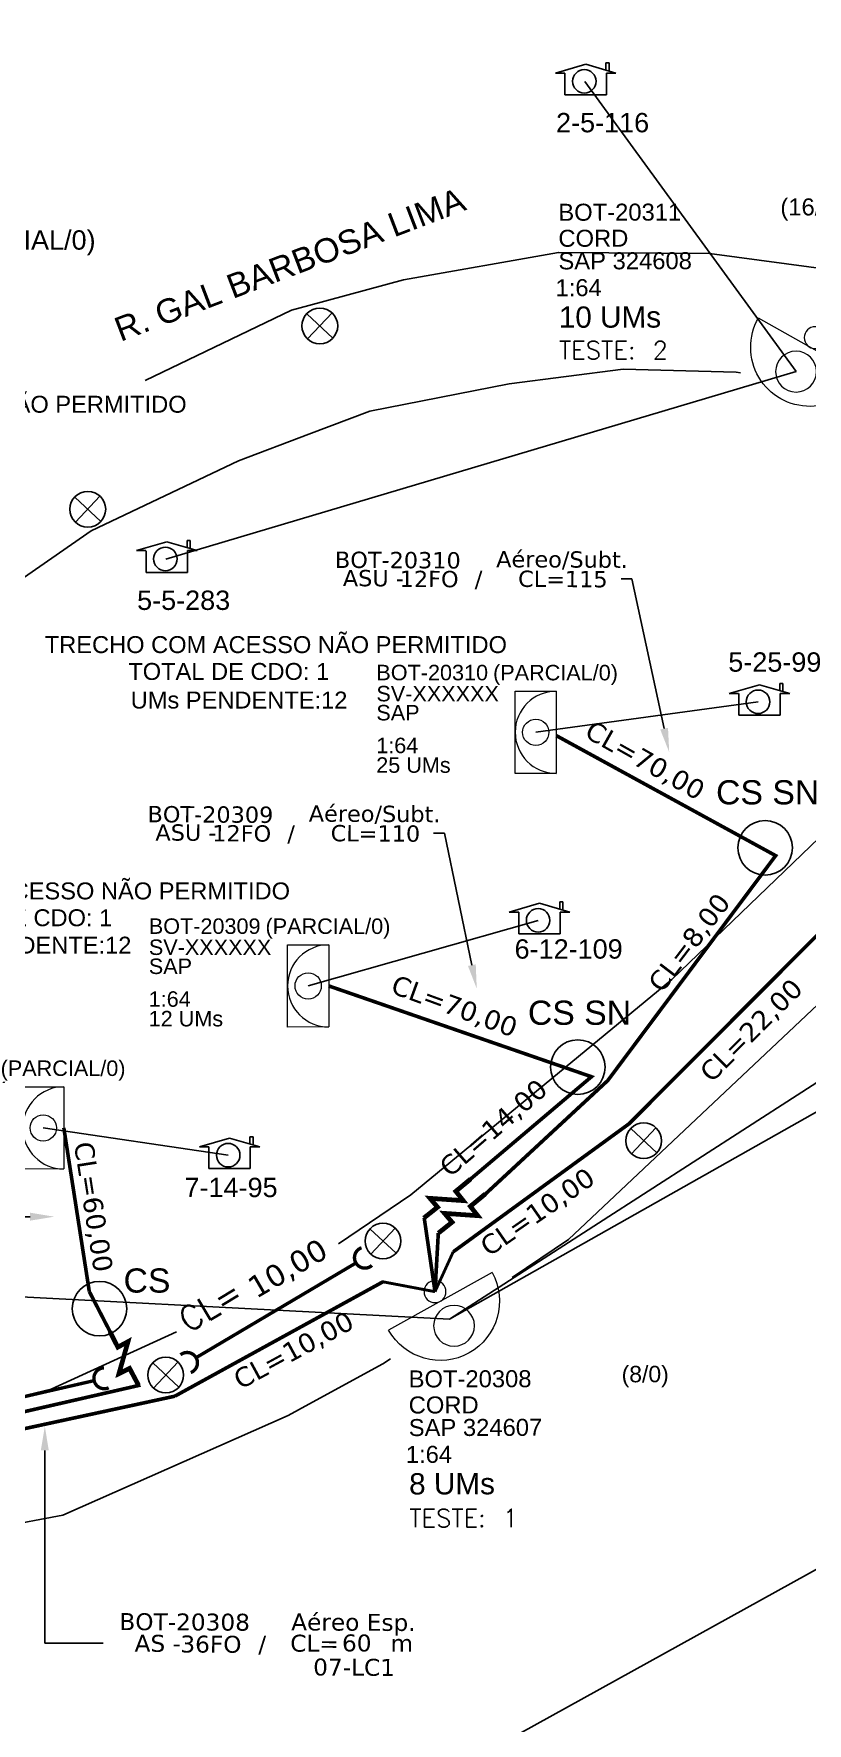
# Model space of a CAD drawing. Header units: inches. Extents: x 26685 to 27287, y 293461 to 293983.
# Drawn here: x 27032.4 to 27064.4, y 293682.5 to 293752.4 of the extents above; entities that cross this region are included whole.
import ezdxf
from ezdxf import colors
from ezdxf.entities.mleader import LeaderData, LeaderLine
from ezdxf.enums import TextEntityAlignment as Align
from ezdxf.math import Vec2, Vec3

# ---------------------------------------------------------------- set-up
doc = ezdxf.new("R2010")
doc.units = ezdxf.units.IN
doc.header["$MEASUREMENT"] = 0
for name, color, linetype in [('10_4-POSTES', 1, 'Continuous'), ('CAP_A_INSTALAR', 1, 'Continuous'), ('CELULAS_GPON', 7, 'Continuous'), ('CS', 5, 'Continuous'), ('DROP DE CLIENTE', 140, 'Continuous'), ('label_cabos', 7, 'Continuous'), ('LOGRADOURO', 5, 'Continuous'), ('MEIO FIO', 251, 'Continuous'), ('Subida Lateral', 5, 'Continuous'), ('surveys', 7, 'Continuous'), ('surveys legendas', 7, 'Continuous')]:
    doc.layers.add(name, color=color, linetype=linetype)
for name, color, linetype, lineweight in [("20.0-LEGENDA DOS CDO'S", 1, 'Continuous', 0), ('20.1-CDO_INTERIOR', 1, 'Continuous', 0), ('20.2-CDO_POSTE', 1, 'Continuous', 5), ('20.6-CORDOALHA_SUPORTE', 7, 'Continuous', 25)]:
    doc.layers.add(name, color=color, linetype=linetype, lineweight=lineweight)
doc.styles.add('ARIAL', font='arial.ttf')
doc.styles.add('DIGICADE', font='arial.ttf')
doc.styles.add('ROMANS', font='ROMANS.SHX', dxfattribs={"height": 2.5})
doc.styles.add('siredit', font='verdana.ttf')
doc.styles.get("Standard").update_dxf_attribs({"font": 'arial.ttf'})
doc.linetypes.add('FENCELINE1', pattern='A,0.25,-0.1,[133,ltypeshp.shx,S=0.1,R=0,X=-0.1,Y=0],-0.1,1', length=1.45)

# ---------------------------------------------------------------- blocks, each defined once
blk = doc.blocks.new('SURVEY_SURVEY')
for p, q in [((0.00000036, 0.00001493), (-0.00000355, 0.00001379)), ((-0.00000355, 0.00001379), (-0.00000233, 0.00001379)), ((-0.00000232, 0.00001098), (-0.00000232, 0.00001378)), ((0.00000036, 0.00001493), (0.00000427, 0.00001379)), ((0.00000298, 0.0000151), (0.00000339, 0.0000151)), ((0.00000298, 0.00001418), (0.00000298, 0.0000151)), ((0.00000427, 0.00001379), (0.00000304, 0.00001379)), ((0.00000304, 0.00001379), (0.00000304, 0.00001098)), ((0.00000339, 0.0000151), (0.00000339, 0.00001406)), ((0.00000304, 0.00001098), (-0.00000232, 0.00001098))]:
    blk.add_line(p, q)
at = {"layer": 'DROP DE CLIENTE'}
blk.add_circle((0.00000018, 0.00001272), 0.00000152, dxfattribs=at)
blk = doc.blocks.new('POLE_POLE')
at = {"color": 1}
for p, q in [((-0.00000178, 0.00000566), (0.00000138, 0.0000027)), ((0.00000128, 0.00000576), (-0.00000168, 0.0000026))]:
    blk.add_line(p, q, dxfattribs=at)
blk.add_circle((-0.0000002, 0.00000418), 0.00000217, dxfattribs=at)
blk = doc.blocks.new('CDOI_CT_DRT')
at = {"layer": '20.1-CDO_INTERIOR', "color": 8, "lineweight": 18}
blk.add_lwpolyline([(2.126, -2.126), (2.128, 2.124), (0.003, 2.125), (0.001, -2.125)], close=True, dxfattribs=at)
blk.add_circle((1.064, -0.001), 0.68, dxfattribs=at)
blk.add_arc((0.002, 0), 2.125, 269.97241, 89.97241, dxfattribs=at)
at = {"layer": "20.0-LEGENDA DOS CDO'S", "color": 8, "style": 'ARIAL'}
for tag, p in [('CDO_N', (2.611, 2.691)), ('SURVEY', (2.613, 1.6)), ('SAP', (2.61, 0.614)), ('1:XX', (2.604, -1.079)), ('UMS', (2.603, -2.093))]:
    blk.add_attdef(tag, p, '', height=0.8, rotation=359.97241, dxfattribs=at)
blk.add_attdef('FIBRAS_UTILIZADAS', text='', height=0.8, rotation=359.97241, dxfattribs=at).set_placement((10.323, 2.687), align=Align.CENTER)
blk = doc.blocks.new('CDOI_CT_ESQ')
at = {"layer": '20.1-CDO_INTERIOR', "color": 8, "lineweight": 18}
blk.add_lwpolyline([(-2.119, -2.126), (-2.121, 2.124), (0.004, 2.125), (0.006, -2.125)], close=True, dxfattribs=at)
blk.add_circle((-1.057, -0.001), 0.68, dxfattribs=at)
blk.add_arc((0.005, 0), 2.125, 90.02759, 270.02759, dxfattribs=at)
at = {"layer": "20.0-LEGENDA DOS CDO'S", "color": 8, "style": 'ARIAL'}
for tag, p in [('CDO_N', (-9.298, 2.691)), ('SURVEY', (-9.296, 1.6)), ('SAP', (-9.299, 0.614)), ('1:XX', (-9.305, -1.079)), ('UMS', (-9.306, -2.093))]:
    blk.add_attdef(tag, p, '', height=0.8, rotation=359.97241, dxfattribs=at)
blk.add_attdef('FIBRAS_UTILIZADAS', text='', height=0.8, rotation=359.97241, dxfattribs=at).set_placement((-1.586, 2.687), align=Align.CENTER)
blk = doc.blocks.new('*U7')
at = {"color": 0}
blk.add_line((2.145, -0.582), (-2.104, -0.684), dxfattribs=at)
for centre, radius in [((-0.004, 0.376), 0.733), ((0.03, -1.026), 0.393)]:
    blk.add_circle(centre, radius, dxfattribs=at)
blk.add_arc((0.02, -0.633), 2.125, 1.37817, 181.37817, dxfattribs=at)
blk = doc.blocks.new('Inst CDOE-8 CAIXA DIST OPT CDOE 48F_8D C_SPL OPTAP')
at = {"layer": "20.0-LEGENDA DOS CDO'S", "color": 0}
for tag, p, style, flags in [('ID_ATIVIDADE', (0.12, 6.472), 'ARIAL', 3), ('FATOR', (7.921, 6.472), 'ARIAL', 1), ('QTDE', (0.235, -0.97), 'DIGICADE', 3)]:
    blk.add_attdef(tag, p, '', height=0.8, rotation=0.11799, dxfattribs=dict(at, style=style, flags=flags))
at = {"layer": "20.0-LEGENDA DOS CDO'S", "color": 0, "style": 'ARIAL'}
for tag, p, height in [('FID', (0.12, 5.248), 0.8), ('CORDOALHA', (0.122, 4.023), 0.8), ('SAP', (0.124, 2.961), 0.8), ('1:XX', (-0.012, 1.7), 0.8), ('UMS', (0.141, 0.217), 1)]:
    blk.add_attdef(tag, p, '', height=height, rotation=0.11799, dxfattribs=at)
blk.add_attdef('FIBRAS_UTILIZADAS', text='', height=0.8, rotation=0.11799, dxfattribs=at).set_placement((13.479, 5.263), align=Align.CENTER)
blk = doc.blocks.new('Teste  FTTH')
at = {"color": 0, "lineweight": 0, "style": 'ROMANS'}
for tag, p in [('TESTE', (-2.302, -0.29)), ('QTDE', (0.212, -0.29))]:
    blk.add_attdef(tag, p, '', height=0.48, dxfattribs=at)
for tag, p, flags in [('FID', (-2.227, -1.253), 1), ('FATOR', (-2.227, -2.028), 3), ('ID_ATIVIDADE', (-2.227, -2.716), 3)]:
    blk.add_attdef(tag, p, '', height=0.48, dxfattribs=dict(at, flags=flags))
blk = doc.blocks.new('Inst CDOE-16 CAIXA DIST OPT CDOE 48F_16D C_SPL_2_1_8')
at = {"layer": "20.0-LEGENDA DOS CDO'S", "color": 0}
for tag, p, style, flags in [('ID_ATIVIDADE', (0.12, 6.472), 'ARIAL', 3), ('FATOR', (7.921, 6.472), 'ARIAL', 1), ('QTDE', (0.097, -1.17), 'DIGICADE', 3)]:
    blk.add_attdef(tag, p, '', height=0.8, rotation=0.11799, dxfattribs=dict(at, style=style, flags=flags))
at = {"layer": "20.0-LEGENDA DOS CDO'S", "color": 0, "style": 'ARIAL'}
for tag, p, height in [('FID', (0.12, 5.248), 0.8), ('CORDOALHA', (0.122, 4.023), 0.8), ('SAP', (0.124, 2.961), 0.8), ('1:XX', (-0.012, 1.7), 0.8), ('UMS', (0.141, 0.217), 1)]:
    blk.add_attdef(tag, p, '', height=height, rotation=0.11799, dxfattribs=at)
blk.add_attdef('FIBRAS_UTILIZADAS', text='', height=0.8, rotation=0.11799, dxfattribs=at).set_placement((13.479, 5.263), align=Align.CENTER)
blk = doc.blocks.new('*U94')
at = {"layer": '20.6-CORDOALHA_SUPORTE', "const_width": 0.139}
for points in [[(-20.841, -0.377, 1.175511), (-20.831, 0.471)], [(-6.577, 0.468, 1.231752), (-6.577, -0.378)]]:
    blk.add_lwpolyline(points, format="xyb", dxfattribs=at)
blk.add_lwpolyline([(-20.299, 0.041), (-7.098, 0.045)], dxfattribs=at)
at = {"layer": '20.6-CORDOALHA_SUPORTE', "color": 0, "lineweight": 0, "style": 'ROMANS'}
blk.add_attdef('LANCE', text='', height=1, dxfattribs=at).set_placement((-0.538, -2.215), align=Align.RIGHT)
at = {"layer": '20.6-CORDOALHA_SUPORTE', "color": 0, "style": 'siredit'}
blk.add_attdef('QTDE', (-0.538, -2.215), '', height=1, rotation=359.69001, dxfattribs=at)
at = {"layer": '20.6-CORDOALHA_SUPORTE', "color": 0, "lineweight": 0, "style": 'ROMANS'}
for tag, p, flags in [('FATOR', (-5.196, -4.442), 3), ('ID_ATIVIDADE', (-5.201, -6.669), 3), ('FID', (-5.201, -8.896), 1)]:
    blk.add_attdef(tag, p, '', height=1, dxfattribs=dict(at, flags=flags))
blk = doc.blocks.new('*U96')
at = {"layer": '20.6-CORDOALHA_SUPORTE', "const_width": 0.139}
for points in [[(-20.841, -0.377, 1.175511), (-20.831, 0.471)], [(-12.131, 0.468, 1.231752), (-12.131, -0.378)]]:
    blk.add_lwpolyline(points, format="xyb", dxfattribs=at)
blk.add_lwpolyline([(-20.299, 0.041), (-12.652, 0.045)], dxfattribs=at)
at = {"layer": '20.6-CORDOALHA_SUPORTE', "color": 0, "lineweight": 0, "style": 'ROMANS'}
blk.add_attdef('LANCE', text='', height=1, dxfattribs=at).set_placement((-0.538, -2.215), align=Align.RIGHT)
at = {"layer": '20.6-CORDOALHA_SUPORTE', "color": 0, "style": 'siredit'}
blk.add_attdef('QTDE', (-0.538, -2.215), '', height=1, rotation=359.69001, dxfattribs=at)
at = {"layer": '20.6-CORDOALHA_SUPORTE', "color": 0, "lineweight": 0, "style": 'ROMANS'}
for tag, p, flags in [('FATOR', (-5.196, -4.442), 3), ('ID_ATIVIDADE', (-5.201, -6.669), 3), ('FID', (-5.201, -8.896), 1)]:
    blk.add_attdef(tag, p, '', height=1, dxfattribs=dict(at, flags=flags))
blk = doc.blocks.new('LEGENDA DOS CABOS')
at = {"layer": 'label_cabos', "color": 0, "style": 'siredit'}
for tag, p in [('ID', (4.24, 1.63)), ('XX', (14.31, 1.67)), ('TIPO_CABO', (2.74, 0.52)), ('CABO', (6.16, 0.47)), ('/', (9.19, 0.47)), ('METROS', (14.36, 0.47))]:
    blk.add_attdef(tag, text='', height=1, rotation=359.69, dxfattribs=at).set_placement(p, align=Align.MIDDLE_CENTER)
blk = doc.blocks.new('Inst CB ESP CFOA-SM-AS-80-TS-36')
at = {"layer": 'label_cabos', "color": 0, "style": 'siredit'}
for tag, flags, p in [('ID_ATIVIDADE', 3, (1.314, 2.672)), ('FATOR', 1, (11.56, 2.551))]:
    blk.add_attdef(tag, text='', height=1, rotation=359.69001, dxfattribs=dict(at, flags=flags)).set_placement(p, align=Align.MIDDLE_CENTER)
for tag, p in [('DESTINO_CABO', (3.131, 1.262)), ('TIPO_CABO', (13.108, 1.245)), ('TIPO_CABO', (1.762, -0.005)), ('CABO', (4.686, -0.052)), ('/', (7.714, -0.052)), ('LANCE', (10.809, 0.002)), ('UND', (15.964, 0.002)), ('FID', (13.148, -1.414))]:
    blk.add_attdef(tag, text='', height=1, rotation=359.69001, dxfattribs=at).set_placement(p, align=Align.MIDDLE_CENTER)
blk.add_attdef('QTDE', (12.429, -0.475), '', height=1, rotation=359.69001, dxfattribs=at)

msp = doc.modelspace()

# ---------------------------------------------------------------- linework, layer by layer
at = {"layer": 'CAP_A_INSTALAR', "color": 8, "linetype": 'FENCELINE1', "ltscale": 3, "const_width": 0.15}
for points in [[(27051.114, 293704.345), (27056.19, 293709.053), (27063.135, 293718.354), (27054.057, 293723.321)], [(27050.516, 293704.979), (27055.514, 293709.209), (27044.643, 293712.967)], [(27034.739, 293700.322), (27033.684, 293707.093)], [(27049.041, 293700.318), (27048.594, 293703.376)], [(27049.041, 293700.318), (27049.178, 293702.739)], [(27035.592, 293698.671), (27034.739, 293700.322)], [(27018.832, 293693.501), (27020.47, 293692.7), (27036.772, 293696.436), (27036.401, 293697.145)]]:
    msp.add_lwpolyline(points, dxfattribs=at)
at = {"layer": 'CAP_A_INSTALAR', "linetype": 'FENCELINE1', "ltscale": 3, "const_width": 0.15}
msp.add_lwpolyline([(27049.795, 293701.967), (27057.069, 293707.263), (27069.245, 293719.468)], dxfattribs=at)
at = {"layer": 'CAP_A_INSTALAR', "linetype": 'FENCELINE1', "ltscale": 3}
for points in [[(27049.041, 293700.318, 0.12, 0.12, 0), (27049.795, 293701.967, 0.12, 0.12, 0)], [(27038.276, 293695.994, 0.12, 0.12, 0), (27038.276, 293695.994, 0.15, 0.15, 0), (27046.888, 293700.726, 0.12, 0.12, 0), (27049.041, 293700.318, 0.12, 0.12, 0)], [(27020.061, 293692.06, 0.15, 0.15, 0), (27038.276, 293695.994, 0.12, 0.12, 0), (27038.276, 293695.994, 0.12, 0.12, 0)]]:
    msp.add_lwpolyline(points, format="xyseb", dxfattribs=at)
at = {"layer": 'CS'}
for centre in [(27062.7, 293718.679), (27054.949, 293709.608), (27035.161, 293699.614)]:
    msp.add_circle(centre, 1.128, dxfattribs=at)
at = {"layer": 'DROP DE CLIENTE'}
for points in [[(27063.977, 293738.376), (27055.236, 293750.38)], [(27063.977, 293738.376), (27037.903, 293730.623)], [(27053.207, 293723.457), (27062.406, 293724.717)], [(27043.793, 293712.966), (27053.307, 293715.678)], [(27074.303, 293715.064), (27049.637, 293699.174)], [(27066.998, 293708.991), (27049.637, 293699.174)], [(27032.834, 293707.092), (27040.484, 293705.965)], [(27049.637, 293699.174), (27025.812, 293700.416)]]:
    msp.add_lwpolyline(points, dxfattribs=at)
at = {"layer": 'MEIO FIO'}
for points in [[(27043.823, 293677.217), (27154.114, 293738.228), (27155.004, 293739.157), (27155.563, 293740.196), (27155.988, 293741.291), (27155.803, 293740.243), (27155.748, 293741.243), (27155.776, 293740.743), (27138.776, 293770.582), (27137.201, 293769.755)], [(27042.965, 293695.2), (27033.642, 293691.078), (27028.358, 293690.078), (27018.555, 293689.74), (27010.815, 293690.125), (27006.413, 293691.251), (27003.051, 293692.543), (27000.453, 293694.047), (26998.728, 293695.59), (26996.634, 293698.07), (26995.185, 293700.125), (26994.39, 293702.7), (26994.059, 293704.511), (26993.697, 293707.7), (26993.783, 293721.432), (26994.429, 293730.708), (26995.925, 293736.527), (26997.658, 293741.306), (26999.08, 293743.466)], [(27043.823, 293741.107), (27047.744, 293742.173), (27054.146, 293743.306), (27060.398, 293743.267), (27065.642, 293742.558), (27070.043, 293740.944), (27071.752, 293740.259), (27074.697, 293738.456), (27076.406, 293737.031), (27077.319, 293735.511), (27077.854, 293734.291), (27078.469, 293732.417), (27078.626, 293730.889), (27078.634, 293729.708), (27077.783, 293727.377), (27075.075, 293723.495), (27070.713, 293718.385), (27065.114, 293712.417), (27054.571, 293702.472), (27052.231, 293700.908)], [(27037.046, 293738.016), (27043.106, 293740.913), (27043.823, 293741.107)], [(27061.677, 293738.324), (27061.5, 293738.354), (27056.831, 293738.472), (27052.114, 293737.866), (27046.343, 293736.74), (27043.823, 293735.786)], [(27043.823, 293735.786), (27040.909, 293734.684), (27034.815, 293731.795), (27027.295, 293726.582), (27025.508, 293724.582), (27025.768, 293723.944), (27026.98, 293722.921), (27027.894, 293721.629), (27028.429, 293720.299), (27028.398, 293718.944), (27028.35, 293718.471)], [(27045.044, 293702.301), (27048.041, 293704.326), (27058.846, 293713.228), (27064.928, 293719.095)], [(27022.235, 293694.597), (27024.148, 293694.664), (27029.805, 293695.492), (27033.163, 293696.287), (27038.345, 293698.652)], [(27047.198, 293697.544), (27046.878, 293697.33), (27043.823, 293695.667)], [(27043.823, 293695.667), (27042.965, 293695.2)]]:
    msp.add_lwpolyline(points, dxfattribs=at)
at = {"layer": 'Subida Lateral', "color": 5, "const_width": 0.195}
for points in [[(27050.516, 293704.979), (27049.902, 293704.47), (27050.207, 293704.084), (27048.835, 293704.179), (27049.146, 293703.813), (27048.576, 293703.362)], [(27051.117, 293704.356), (27050.503, 293703.847), (27050.808, 293703.461), (27049.436, 293703.557), (27049.747, 293703.191), (27049.178, 293702.739)], [(27036.777, 293696.441), (27036.405, 293697.146), (27035.965, 293696.927), (27036.34, 293698.251), (27035.918, 293698.022), (27035.592, 293698.671)]]:
    msp.add_lwpolyline(points, dxfattribs=at)

# ---------------------------------------------------------------- block references
at = {"layer": '10_4-POSTES', "color": 1, "xscale": 340909.0875, "yscale": 340909.0875, "zscale": 340909.0875}
for p in [(27044.344, 293738.841), (27034.744, 293731.259), (27057.743, 293705.136), (27046.957, 293700.988), (27037.969, 293695.445)]:
    msp.add_blockref('POLE_POLE', p, dxfattribs=at)
at = {"layer": "20.0-LEGENDA DOS CDO'S", "lineweight": 0}
ref = msp.add_blockref('Inst CDOE-16 CAIXA DIST OPT CDOE 48F_16D C_SPL_2_1_8', (27054.038, 293739.998), dxfattribs=dict(at, xscale=0.8800000000000001, yscale=0.8800000000000001, zscale=0.8800000000000001))
ref.add_attrib('FID', 'BOT-20311', (27054.144, 293744.616), dxfattribs={"color": 0, "height": 0.704, "rotation": 0.11799, "style": 'ARIAL'})
ref.add_attrib('CORDOALHA', 'CORD', (27054.146, 293743.539), dxfattribs={"color": 0, "height": 0.704, "rotation": 0.11799, "style": 'ARIAL'})
ref.add_attrib('SAP', 'SAP 324608', (27054.148, 293742.604), dxfattribs={"color": 0, "height": 0.704, "rotation": 0.11799, "style": 'ARIAL'})
ref.add_attrib('1:XX', '1:64', (27054.028, 293741.495), dxfattribs={"color": 0, "height": 0.704, "rotation": 0.11799, "style": 'ARIAL'})
ref.add_attrib('UMS', '10 UMs', (27054.162, 293740.19), dxfattribs={"color": 0, "height": 0.88, "rotation": 0.11799, "style": 'ARIAL'})
ref.add_attrib('FIBRAS_UTILIZADAS', '(16/0)', dxfattribs={"color": 0, "height": 0.704, "rotation": 0.11799, "style": 'ARIAL'}).set_placement((27065.9, 293744.63), align=Align.BOTTOM_RIGHT)
for p, xscale, yscale, zscale, rotation, values in [((27057.715, 293739.341), 1.540439999999996, 1.540439999999996, 1.540439999999996, 0.004078562105398152, {'TESTE': 'TESTE:', 'QTDE': '2'}), ((27051.521, 293691.029), 1.54044, 1.54044, 1.54044, 3.126797674058592e-05, {'TESTE': 'TESTE:', 'QTDE': '1'})]:
    msp.add_blockref('Teste  FTTH', p, dxfattribs=dict(at, xscale=xscale, yscale=yscale, zscale=zscale, rotation=rotation)).add_auto_attribs(values)
ref = msp.add_blockref('Inst CDOE-8 CAIXA DIST OPT CDOE 48F_8D C_SPL OPTAP', (27047.846, 293691.738), dxfattribs=dict(at, xscale=0.8800000000000001, yscale=0.8800000000000001, zscale=0.8800000000000001))
ref.add_attrib('FID', 'BOT-20308', (27047.951, 293696.356), dxfattribs={"color": 0, "height": 0.704, "rotation": 0.11799, "style": 'ARIAL'})
ref.add_attrib('CORDOALHA', 'CORD', (27047.953, 293695.278), dxfattribs={"color": 0, "height": 0.704, "rotation": 0.11799, "style": 'ARIAL'})
ref.add_attrib('SAP', 'SAP 324607', (27047.955, 293694.344), dxfattribs={"color": 0, "height": 0.704, "rotation": 0.11799, "style": 'ARIAL'})
ref.add_attrib('1:XX', '1:64', (27047.835, 293693.234), dxfattribs={"color": 0, "height": 0.704, "rotation": 0.11799, "style": 'ARIAL'})
ref.add_attrib('UMS', '8 UMs', (27047.97, 293691.929), dxfattribs={"color": 0, "height": 0.88, "rotation": 0.11799, "style": 'ARIAL'})
ref.add_attrib('FIBRAS_UTILIZADAS', '(8/0)', dxfattribs={"color": 0, "height": 0.6795, "rotation": 0.11799, "style": 'ARIAL'}).set_placement((27058.714, 293696.368), align=Align.BOTTOM_RIGHT)
at = {"layer": '20.1-CDO_INTERIOR'}
msp.add_blockref('CDOI_CT_DRT', (27019.894, 293740.737), dxfattribs=at).add_auto_attribs({'CDO_N': 'BOT-20317', 'FIBRAS_UTILIZADAS': '          (PARCIAL/0)', 'SURVEY': 'SV-XXXXXX', 'SAP': 'SAP', '1:XX': '1:64', 'UMS': '20 UMs'})
at = {"layer": '20.1-CDO_INTERIOR', "xscale": 0.8, "yscale": 0.8, "zscale": 0.8}
for p, values in [((27054.053, 293723.457), {'CDO_N': 'BOT-20310', 'FIBRAS_UTILIZADAS': '          (PARCIAL/0)', 'SURVEY': 'SV-XXXXXX', 'SAP': 'SAP', '1:XX': '1:64', 'UMS': '25 UMs'}), ((27044.639, 293712.967), {'CDO_N': 'BOT-20309', 'FIBRAS_UTILIZADAS': '          (PARCIAL/0)', 'SURVEY': 'SV-XXXXXX', 'SAP': 'SAP', '1:XX': '1:64', 'UMS': '12 UMs'}), ((27033.68, 293707.093), {'CDO_N': 'BOT-20307', 'FIBRAS_UTILIZADAS': '          (PARCIAL/0)', 'SURVEY': 'SV-XXXXXX', 'SAP': 'SAP', '1:XX': '1:64', 'UMS': '14 UMs'})]:
    msp.add_blockref('CDOI_CT_ESQ', p, dxfattribs=at).add_auto_attribs(values)
at = {"layer": '20.2-CDO_POSTE', "xscale": -1.152, "yscale": 1.152, "zscale": 1.152}
for p, rotation in [((27064.185, 293738.756), 151.8710506984279), ((27049.612, 293699.283), 210.5022876363973)]:
    msp.add_blockref('*U7', p, dxfattribs=dict(at, rotation=rotation))
at = {"layer": '20.6-CORDOALHA_SUPORTE', "color": 0, "lineweight": 0}
ref = msp.add_blockref('*U96', (27056.681, 293707.908), dxfattribs=dict(at, rotation=30.60984329944927))
ref.add_attrib('QTDE', '10,00', (27041.641, 293700.009), dxfattribs={"color": 0, "height": 0.9, "rotation": 30.29985, "style": 'siredit'})
ref.add_attrib('LANCE', 'CL=', dxfattribs={"color": 0, "lineweight": 0, "height": 1, "rotation": 30.60984, "style": 'ROMANS'}).set_placement((27041.189, 293699.998), align=Align.RIGHT)
ref = msp.add_blockref('*U94', (27041.867, 293698.181), dxfattribs=dict(at, rotation=12.91595838608583))
ref.add_attrib('QTDE', '36,00', (27027.489, 293695.621), dxfattribs={"color": 0, "height": 0.9, "rotation": 12.60597, "style": 'siredit'})
ref.add_attrib('LANCE', 'CL=', dxfattribs={"color": 0, "lineweight": 0, "height": 1, "rotation": 12.91596, "style": 'ROMANS'}).set_placement((27026.712, 293695.584), align=Align.RIGHT)
at = {"layer": 'label_cabos', "color": 0, "lineweight": 0, "xscale": 0.6746033956656592, "yscale": 0.6746033956656592, "zscale": 0.6746033956656592}
for p, values in [((27044.643, 293729.483), {'ID': 'BOT-20310', 'CABO': '12FO', 'METROS': 'CL=115', 'XX': 'Aéreo/Subt.', '/': '/', 'TIPO_CABO': 'ASU -'}), ((27036.889, 293718.96), {'ID': 'BOT-20309', 'CABO': '12FO', 'METROS': 'CL=110', 'XX': 'Aéreo/Subt.', '/': '/', 'TIPO_CABO': 'ASU -'})]:
    msp.add_blockref('LEGENDA DOS CABOS', p, dxfattribs=at).add_auto_attribs(values)
at = {"layer": 'label_cabos', "color": 0, "lineweight": 0}
ref = msp.add_blockref('Inst CB ESP CFOA-SM-AS-80-TS-36', (27036.491, 293685.773), dxfattribs=dict(at, xscale=0.7, yscale=0.7, zscale=0.7))
ref.add_attrib('DESTINO_CABO', 'BOT-20308', dxfattribs={"color": 0, "height": 0.7, "rotation": 359.69001, "style": 'siredit'}).set_placement((27038.683, 293686.657), align=Align.MIDDLE_CENTER)
ref.add_attrib('TIPO_CABO', 'Aéreo Esp.', dxfattribs={"color": 0, "height": 0.7, "rotation": 359.69001, "style": 'siredit'}).set_placement((27045.666, 293686.645), align=Align.MIDDLE_CENTER)
ref.add_attrib('CABO', '36FO', dxfattribs={"color": 0, "height": 0.7, "rotation": 359.69001, "style": 'siredit'}).set_placement((27039.771, 293685.737), align=Align.MIDDLE_CENTER)
ref.add_attrib('/', '/', dxfattribs={"color": 0, "height": 0.7, "rotation": 359.69001, "style": 'siredit'}).set_placement((27041.891, 293685.737), align=Align.MIDDLE_CENTER)
ref.add_attrib('TIPO_CABO', 'AS - ', dxfattribs={"color": 0, "height": 0.7, "rotation": 359.69001, "style": 'siredit'}).set_placement((27037.724, 293685.77), align=Align.MIDDLE_CENTER)
ref.add_attrib('FID', '07-LC1', dxfattribs={"color": 0, "height": 0.7, "rotation": 359.69001, "style": 'siredit'}).set_placement((27045.694, 293684.783), align=Align.MIDDLE_CENTER)
ref.add_attrib('LANCE', 'CL=', dxfattribs={"color": 0, "height": 0.7, "rotation": 359.69001, "style": 'siredit'}).set_placement((27044.057, 293685.774), align=Align.MIDDLE_CENTER)
ref.add_attrib('QTDE', '60', (27045.191, 293685.441), dxfattribs={"color": 0, "height": 0.7, "rotation": 359.69001, "style": 'siredit'})
ref.add_attrib('UND', 'm', dxfattribs={"color": 0, "height": 0.7, "rotation": 359.69001, "style": 'siredit'}).set_placement((27047.666, 293685.774), align=Align.MIDDLE_CENTER)
at = {"layer": 'surveys', "color": 151, "xscale": 320000, "yscale": 320000, "zscale": 320000}
for p in [(27055.161, 293746.315), (27037.829, 293726.558), (27062.349, 293720.647), (27053.25, 293711.608), (27040.427, 293701.894)]:
    msp.add_blockref('SURVEY_SURVEY', p, dxfattribs=at)

# ---------------------------------------------------------------- texts
at = {"color": 3, "style": 'ARIAL'}
for s, p in [('TRECHO COM ACESSO NÃO PERMITIDO', (27019.643, 293736.677)), ('TRECHO COM ACESSO NÃO PERMITIDO', (27032.896, 293726.734)), ('TOTAL DE CDO: 1', (27036.352, 293725.625)), ('UMs PENDENTE:12', (27036.451, 293724.441)), ('TRECHO COM ACESSO NÃO PERMITIDO', (27023.92, 293716.545)), ('TOTAL DE CDO: 1', (27027.376, 293715.436)), ('UMs PENDENTE:12', (27027.515, 293714.302))]:
    msp.add_text(s, height=0.7, dxfattribs=at).set_placement(p)
at = {"layer": 'CELULAS_GPON', "style": 'siredit'}
for s, rotation, p in [('CL=70,00', 330.54766, (27055.175, 293723.293)), ('CL=8,00', 52.63671, (27058.432, 293712.638)), ('CL=70,00', 339.91783, (27047.159, 293712.694)), ('CL=22,00', 45.04412, (27060.481, 293708.931)), ('CL=14,00', 40.93039, (27049.659, 293705.017)), ('CL=60,00', 278.88528, (27034.1, 293706.453)), ('CL=10,00', 34.80235, (27051.27, 293701.743)), ('CL=10,00', 28.48444, (27040.987, 293696.254))]:
    msp.add_text(s, height=0.8, rotation=rotation, dxfattribs=at).set_placement(p)
at = {"layer": 'CS'}
for s, p in [('CS SN', (27060.669, 293720.475)), ('CS SN', (27052.885, 293711.357)), ('CS ', (27036.155, 293700.28))]:
    msp.add_text(s, height=1, dxfattribs=at).set_placement(p)
at = {"layer": 'LOGRADOURO', "style": 'ARIAL'}
msp.add_text('R. GAL BARBOSA LIMA', height=1, rotation=20.88761, dxfattribs=at).set_placement((27036.029, 293739.606))
at = {"layer": 'surveys legendas', "color": 6}
for s, p in [('2-5-116', (27054.049, 293748.277)), ('5-5-283', (27036.716, 293728.519)), ('5-25-99', (27061.175, 293725.964)), ('6-12-109', (27052.334, 293714.094)), ('7-14-95', (27038.677, 293704.23))]:
    msp.add_text(s, height=0.8, dxfattribs=at).set_placement(p)

# ---------------------------------------------------------------- leaders
at = {"color": 7}
ml = msp.add_multileader_mtext('Standard', dxfattribs=at)
ml.set_content('', color=7)
ml.set_leader_properties()
ml.build(insert=Vec2(0, 0))
ml.multileader.update_dxf_attribs({"text_right_attachment_type": 6, "dogleg_length": 0.36, "arrow_head_size": 1})
ctx = ml.context
ctx.base_point, ctx.char_height, ctx.arrow_head_size, ctx.landing_gap_size, ctx.plane_origin = Vec3(27056.648, 293729.893), 0.18, 1, 0.09, Vec3(27063.133, 293729.803)
ctx.right_attachment, ctx.text_align_type = 6, 2
notes = []
notes.append((ctx, [(0, (1, 1, 0), (27057.188, 293729.803), (-1, 0), 0.36, [(0, [(27058.731, 293722.631)], 0, [])])]))
ctx.mtext.insert, ctx.mtext.alignment, ctx.mtext.flow_direction = Vec3(27056.738, 293729.983), 3, 5
ml = msp.add_multileader_mtext('Standard', dxfattribs=at)
ml.set_content('', color=7)
ml.set_leader_properties()
ml.build(insert=Vec2(0, 0))
ml.multileader.update_dxf_attribs({"text_right_attachment_type": 6, "dogleg_length": 0.36, "arrow_head_size": 1})
ctx = ml.context
ctx.base_point, ctx.char_height, ctx.arrow_head_size, ctx.landing_gap_size, ctx.plane_origin = Vec3(27048.894, 293719.37), 0.18, 1, 0.09, Vec3(27055.379, 293719.28)
ctx.right_attachment, ctx.text_align_type = 6, 2
notes.append((ctx, [(0, (1, 1, 0), (27049.434, 293719.28), (-1, 0), 0.36, [(0, [(27050.769, 293712.847)], 0, [])])]))
ctx.mtext.insert, ctx.mtext.alignment, ctx.mtext.flow_direction = Vec3(27048.984, 293719.46), 3, 5
ml = msp.add_multileader_mtext('Standard', dxfattribs=at)
ml.set_content('', color=7)
ml.set_leader_properties()
ml.build(insert=Vec2(0, 0))
ml.multileader.update_dxf_attribs({"text_right_attachment_type": 6, "dogleg_length": 0.36, "arrow_head_size": 1})
ctx = ml.context
ctx.base_point, ctx.char_height, ctx.arrow_head_size, ctx.landing_gap_size, ctx.plane_origin = Vec3(27026.806, 293703.51), 0.18, 1, 0.09, Vec3(27033.291, 293703.42)
ctx.right_attachment, ctx.text_align_type = 6, 2
notes.append((ctx, [(0, (1, 1, 0), (27027.346, 293703.42), (-1, 0), 0.36, [(0, [(27033.291, 293703.42)], 0, [])])]))
ctx.mtext.insert, ctx.mtext.alignment, ctx.mtext.flow_direction = Vec3(27026.896, 293703.6), 3, 5
ml = msp.add_multileader_mtext('Standard', dxfattribs=at)
ml.set_content('', color=7)
ml.set_leader_properties()
ml.build(insert=Vec2(0, 0))
ml.multileader.update_dxf_attribs({"text_right_attachment_type": 6, "dogleg_length": 0.36, "arrow_head_size": 1})
ctx = ml.context
ctx.base_point, ctx.char_height, ctx.arrow_head_size, ctx.landing_gap_size, ctx.plane_origin = Vec3(27035.312, 293685.783), 0.18, 1, 0.09, Vec3(27026.614, 293683.73)
ctx.right_attachment = 6
notes.append((ctx, [(0, (1, 1, 0), (27032.898, 293685.783), (1, 0), 2.414, [(0, [(27032.898, 293694.751)], 0, [])])]))
ctx.mtext.insert, ctx.mtext.rotation, ctx.mtext.flow_direction = Vec3(27035.402, 293685.873), 6.283185, 5
for ctx, leaders in notes:
    for number, flags, end, landing, length, lines in leaders:
        leader = LeaderData()
        leader.index, (leader.has_last_leader_line, leader.has_dogleg_vector, leader.attachment_direction) = number, flags
        leader.last_leader_point, leader.dogleg_vector, leader.dogleg_length = Vec3(end), Vec3(landing), length
        for number, points, colour, breaks in lines:
            line = LeaderLine()
            line.index, line.vertices, line.color, line.breaks = number, Vec3.list(points), colors.encode_raw_color(colour), breaks
            leader.lines.append(line)
        ctx.leaders.append(leader)

doc.saveas('drawing.dxf')
